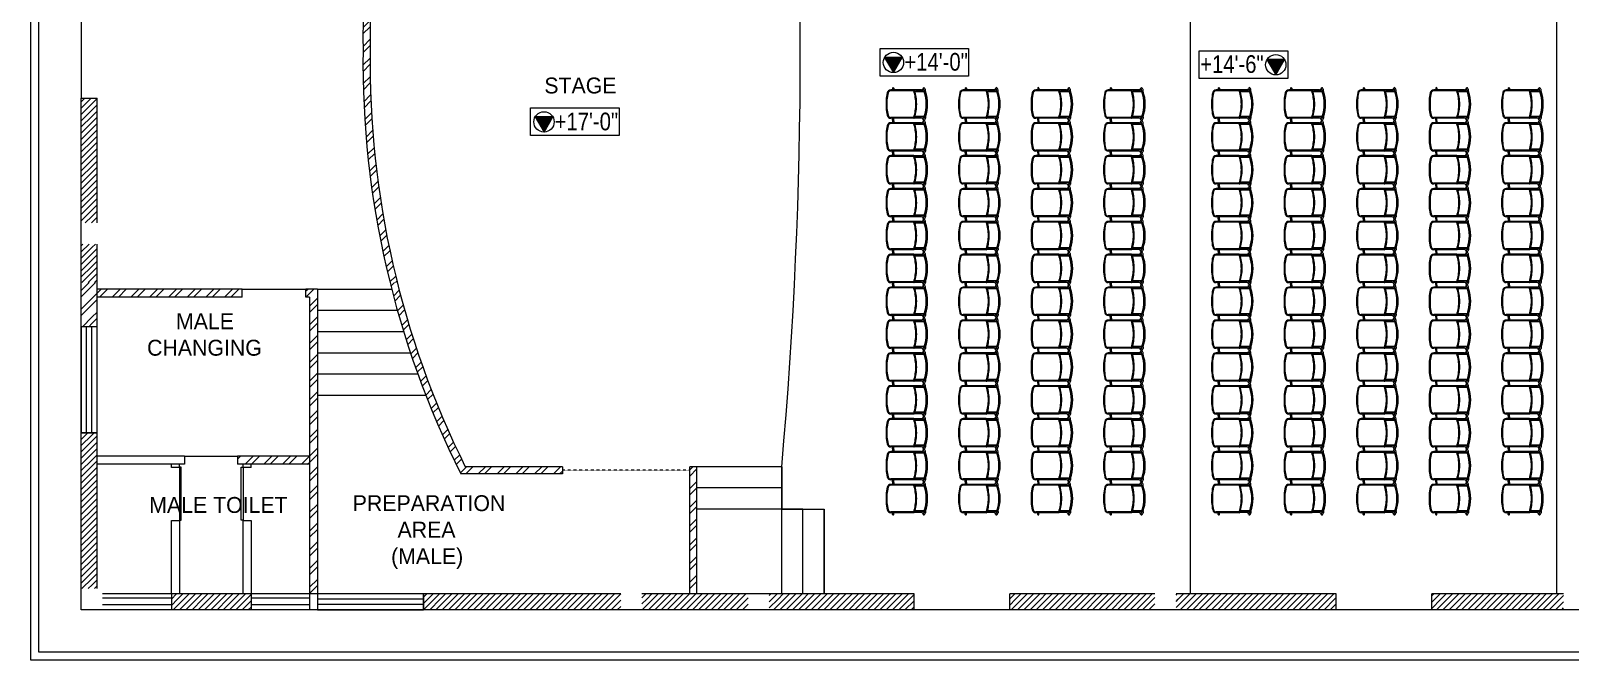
# Model space of a CAD drawing. Extents: x -95606 to 113309, y -42160 to -940.
# Drawn here: x -39272 to -38401, y -20162 to -19806 of the extents above; entities that cross this region are included whole.
import ezdxf

# ---------------------------------------------------------------- set-up
doc = ezdxf.new("R2010")
doc.units = 0
doc.header["$LTSCALE"] = 0.02
doc.header["$MEASUREMENT"] = 0
doc.linetypes.add('DASHED', pattern=[0.75, 0.5, -0.25])
for name, color, linetype, lineweight in [('Hatch', 252, 'CONTINUOUS', 9), ('RBH DIMENSIONS', 8, 'CONTINUOUS', 15), ('RBH-FURNITURE', 112, 'CONTINUOUS', 15)]:
    doc.layers.add(name, color=color, linetype=linetype, lineweight=lineweight)
doc.styles.add('RBH-225', font='ARIALN.TTF', dxfattribs={"height": 225})
doc.styles.add('RBH-TEXT', font='ARIALN.TTF', dxfattribs={"height": 175})
pattern_1 = [(45, (-39005.20808518548, -20054.23424605582), (-5.303300858899106, 5.303300858899107), []), (45, (-39001.67255128546, -20054.23424605582), (-5.303300858899106, 5.303300858899107), [])]
pattern_2 = [(45, (-408331.829835076, -522238.592711931), (-1.767766952966369, 1.767766952966369), [])]

# ---------------------------------------------------------------- blocks, each defined once
blk = doc.blocks.new('RGR')
at = {"layer": 'RBH-FURNITURE', "color": 253}
for p, q in [((-8.909939639444929, 4.133625013171695), (-8.909939334262162, 4.129950696777087)), ((-7.247999847284518, 5.441186048323289), (-8.034452769672498, 5.441186048323289)), ((-7.968001067987643, 3.229950702982023), (-7.968001067987643, -0.9951517914305441)), ((-7.247999847284518, 4.64118604833493), (-7.9201527510304, 4.64118604833493)), ((-7.742092349391896, 4.64118604833493), (-7.856392480549403, 4.64118604833493)), ((-7.742092349391896, 4.64118604833493), (-7.856392480549403, 4.64118604833493)), ((-7.247999847284518, 5.441186664917041), (-7.247999847284518, -0.2116696140146814)), ((-7.007999847293831, 5.258207002363633), (-7.007999847293831, -0.1996104542049579)), ((7.007999847526662, 5.258207002363633), (7.007999847526662, -0.1996104542049579)), ((7.247999847517349, 5.441186664917041), (7.247999847517349, -0.2116696140146814)), ((7.247999847517349, 5.441186048323289), (8.034452769905329, 5.441186048323289)), ((7.247999847517349, 4.64118604833493), (7.920152751205023, 4.64118604833493)), ((7.742092337401118, 4.64118604833493), (7.856392468558624, 4.64118604833493)), ((7.742092337401118, 4.64118604833493), (7.856392468558624, 4.64118604833493)), ((7.968001068220474, 3.229950702982023), (7.968001068220474, -0.9951517914305441)), ((8.90993962745415, 4.133625013171695), (8.909939322271384, 4.129950696777087)), ((-8.007993743813131, -1.186968252237421), (-8.007993743813131, -14.2301822664449)), ((-7.52799374377355, -1.245826312282588), (-7.527993743715342, -14.23015530896373)), ((7.52799374400638, -1.245826312282588), (7.52799374400638, -14.22996389609762)), ((8.007993743987754, -1.186968252237421), (8.007993743987754, -14.22996389615582)), ((-9.074356169090606, -12.40582327736774), (-8.00799375551287, -12.40582327736774)), ((-9.074356169090606, -13.12582327745622), (-8.00799375551287, -13.12582327739801)), ((-2.363613922498189, -16.3419687577989), (2.363613910449203, -16.3419687578571)), ((-2.182730947970413, -16.83902556519024), (2.182730937609449, -16.83902556507383)), ((9.07435615756549, -12.40582327736774), (8.007993743987754, -12.40582327736774)), ((9.07435615756549, -13.12582327745622), (8.007993743987754, -13.12582327739801))]:
    blk.add_line(p, q, dxfattribs=at)
for centre, radius, start, end in [((-8.88976080645807, 4.529950696742162), 0.4, 140.5482131025303, 182.3925838499391), ((-8.88976080645807, 4.529950696742162), 0.4, 179.9999892444531, 323.7562377429506), ((-7.856392368092202, 3.741186048311647), 1.7, 111.8705521126624, 142.1520177024366), ((-8.868000651418697, 3.229950696753804), 0.9, 5.336085289072447e-06, 89.99998924445309), ((-7.856392368092202, 3.741186048311647), 0.9, 89.99999733195736, 142.152002541099), ((-7.856392368092202, 3.741186048311647), 1.7, 89.99999733195736, 111.8705521126624), ((-8.868000041053165, 3.229950696753804), 1.7, 41.05981231869734, 56.11298687574735), ((0.2459625550545752, -26.02546128432732), 26.50662353515625, 90.5316715728444, 107.379082091172), ((-8.868000041053165, 3.229950696753804), 1.7, 17.64719301776583, 41.05981231869734), ((0.2459625550545752, -26.02546128432732), 26.02662353515625, 90.54147730967937, 107.2493106906216), ((1.164153218269348e-10, -15.3624773544143), 22.02164126226667, 70.78397445581174, 109.2160255441883), ((0.241693863645196, -17.38713295583148), 23.91402603753263, 90.57908583657472, 108.2517313430016), ((0.2321938636596315, -16.12155774462735), 22.5724333116327, 90.58938985271169, 109.352935943586), ((1.164153218269348e-10, -16.08139846316772), 21.99350811349702, 71.4193340375065, 108.5806659624935), ((-0.2416938634123653, -17.38713295583148), 23.91402603753263, 71.7482686569984, 89.42091416342527), ((-0.2321938634268008, -16.12155774462735), 22.5724333116327, 70.64706405641398, 89.41061014728831), ((-0.2459625548217446, -26.02546128432732), 26.50662353515625, 72.620917908828, 89.4683284271556), ((-0.2459625548217446, -26.02546128432732), 26.02662353515625, 72.75068930937843, 89.45852269032062), ((8.868000041285995, 3.229950696753804), 1.7, 138.9401876813027, 162.3528069822342), ((8.868000041285995, 3.229950696753804), 1.7, 123.8870131242526, 138.9401876813027), ((7.856392356101424, 3.741186048311647), 1.7, 68.12944788424255, 90.00000266804264), ((7.856392356101424, 3.741186048311647), 0.9, 37.84799745890098, 90.00000266804264), ((8.868000651651528, 3.229950696753804), 0.9, 90.00001075554691, 179.9999946639147), ((7.856392356101424, 3.741186048311647), 1.7, 37.84798229756346, 68.12944788424255), ((8.889760794467293, 4.529950696742162), 0.4, 216.2437622570494, 1.075554691078656e-05), ((8.889760794467293, 4.529950696742162), 0.4, 357.6074161500609, 39.45178689746965), ((-7.52799374377355, -1.186968252237421), 0.4800000000000001, 107.379081825371, 179.9999892444531), ((-7.447993743757252, -1.245826312282588), 0.08, 107.2493087665473, 179.9999892444531), ((-6.730629834753927, -0.1665381820057519), 0.519334743698193, 184.9854291151719, 227.7895338271168), ((-6.730629834753927, -0.1665381820057519), 0.279334743698193, 186.7995723987203, 277.5564799388696), ((6.730629834986757, -0.1665381820057519), 0.279334743698193, 262.4435200611304, 353.2004276012797), ((6.730629834986757, -0.1665381820057519), 0.519334743698193, 312.2104661728832, 355.0145708848281), ((7.447993743990082, -1.245826312282588), 0.08, 1.075554691078656e-05, 72.75069123345273), ((7.52799374400638, -1.186968252237421), 0.4800000000000001, 1.075554691078656e-05, 72.620918174629), ((-8.900000211433508, -12.76582327741198), 0.4, 115.8419327353213, 244.1580672721355), ((-6.007995586609468, -14.22996572719421), 1.999998168945313, 179.9999434708465, 257.0768668565335), ((-6.007995586609468, -14.22996572719421), 1.519998168945313, 179.9999434708465, 257.0768668565335), ((0.2319854925153777, 12.96437692415202), 29.9010644531222, 257.0766837943008, 265.3679279124023), ((0.2319854925153777, 12.96437692415202), 29.421064453125, 257.0766837943008, 264.9386438221347), ((-0.2319855040404946, 12.96437692415202), 29.9010644531222, 274.6320720909218, 282.9233162024486), ((-0.2319855040404946, 12.96437692415202), 29.421064453125, 275.0613561778653, 282.9233162024486), ((6.007995575084351, -14.22996572719421), 1.519998168945313, 282.923133140216, 5.652915353109305e-05), ((6.007995575084351, -14.22996572719421), 1.999998168945313, 282.923133140216, 5.652915353109305e-05), ((8.90000019990839, -12.76582327741198), 0.4, 295.8419327308661, 64.15806726167713)]:
    blk.add_arc(centre, radius, start, end, dxfattribs=at)
blk = doc.blocks.new('CHAIR')
at = {"layer": 'RBH DIMENSIONS', "rotation": 270}
blk.add_blockref('RGR', (12.15690119375117, -5.180485374012278e-09), dxfattribs=at)

msp = doc.modelspace()

# ---------------------------------------------------------------- hatches: boundary and pattern name
at = {"layer": 'Hatch', "ltscale": 0.75}
h = msp.add_hatch(dxfattribs=at)
h.set_pattern_fill('ANSI32', color=253, scale=20)
h.set_pattern_definition(pattern_1)
edge = h.paths.add_edge_path()
edge.add_arc((-38565.18322884534, -19810.61526374931), 514.6184879703977, 169.1176249655817, 180.7062739274016, ccw=False)
edge.add_line((-39070.54724741894, -19713.458705082), (-39074.61991693584, -19713.458705082))
edge.add_arc((-38565.18322884511, -19810.61526374937), 518.6184879706278, 169.2025705299133, 180.7008263060182)
edge.add_arc((-38565.18322884564, -19823.30214641452), 518.61848797008, 179.2991736941997, 190.7974294701114)
edge.add_line((-39074.61991693579, -19920.458705082), (-39070.54724741889, -19920.458705082))
edge.add_arc((-38565.18322884569, -19823.30214641452), 514.618487970025, 179.2937260728376, 190.882375034446, ccw=False)
at = {"layer": 'Hatch'}
h = msp.add_hatch(dxfattribs=at)
h.set_pattern_fill('ANSI31', color=253, scale=4)
h.set_pattern_definition([(44.99999999999999, (-138329.4691400651, -20649.25842154392), (-0.3535533905932737, 0.3535533905932738), [])])
h.paths.add_polyline_path([(-38778.92818715981, -19820.85898990253), (-38788.89287974341, -19820.85898990253), (-38783.91053345158, -19829.48866682079)])
h = msp.add_hatch(dxfattribs=at)
h.set_pattern_fill('ANSI31', color=253, scale=4)
h.set_pattern_definition([(44.99999999999999, (-138113.3311217263, -20650.53086280793), (-0.3535533905932737, 0.3535533905932738), [])])
h.paths.add_polyline_path([(-38562.79016882104, -19822.13143116654), (-38572.75486140464, -19822.13143116654), (-38567.77251511281, -19830.7611080848)])
at = {"layer": 'Hatch', "ltscale": 0.75}
h = msp.add_hatch(dxfattribs=at)
h.set_pattern_fill('ANSI31', color=253, scale=20)
h.set_pattern_definition(pattern_2)
h.paths.add_polyline_path([(-39237.09006197615, -19843.958705082), (-39243.09006197615, -19843.958705082), (-39243.09006197615, -19914.458705082), (-39237.09006197615, -19914.458705082)])
h = msp.add_hatch(dxfattribs=at)
h.set_pattern_fill('ANSI31', color=253, scale=20)
h.set_pattern_definition(pattern_2)
h.paths.add_polyline_path([(-39234.09006197615, -19843.958705082), (-39237.09006197615, -19843.958705082), (-39237.09006197615, -19914.458705082), (-39234.09006197615, -19914.458705082)])
at = {"layer": 'Hatch'}
h = msp.add_hatch(dxfattribs=at)
h.set_pattern_fill('ANSI31', color=253, scale=4)
h.set_pattern_definition([(44.99999999999999, (-138527.0215520085, -20682.86028810234), (-0.3535533905932737, 0.3535533905932738), [])])
h.paths.add_polyline_path([(-38976.48059910325, -19854.46085646096), (-38986.44529168685, -19854.46085646096), (-38981.46294539502, -19863.09053337922)])
at = {"layer": 'Hatch', "ltscale": 0.75}
h = msp.add_hatch(dxfattribs=at)
h.set_pattern_fill('ANSI31', color=253, scale=20)
h.set_pattern_definition(pattern_2)
h.paths.add_polyline_path([(-39237.09006197615, -19926.458705082), (-39243.09006197615, -19926.458705082), (-39243.09006197615, -19948.20204256864), (-39237.09006197615, -19948.20204256864)])
h = msp.add_hatch(dxfattribs=at)
h.set_pattern_fill('ANSI31', color=253, scale=20)
h.set_pattern_definition(pattern_2)
h.paths.add_polyline_path([(-39234.09006197615, -19926.458705082), (-39237.09006197615, -19926.458705082), (-39237.09006197615, -19948.20204256864), (-39234.09006197615, -19948.20204256864)])
h = msp.add_hatch(dxfattribs=at)
h.set_pattern_fill('ANSI32', color=253, scale=20)
h.set_pattern_definition(pattern_1)
edge = h.paths.add_edge_path()
edge.add_line((-39070.54724741889, -19920.458705082), (-39074.61991693579, -19920.458705082))
edge.add_arc((-38565.18322884564, -19823.30214641516), 518.6184879699579, 190.7974294700419, 193.9356472762878)
edge.add_line((-39068.53713218313, -19948.20204256864), (-39064.41484252944, -19948.20204256864))
edge.add_arc((-38565.18322884558, -19823.3021464151), 514.6184879700295, 190.8823750343799, 194.0461798046438, ccw=False)
h = msp.add_hatch(dxfattribs=at)
h.set_pattern_fill('ANSI32', color=253, scale=20)
h.set_pattern_definition(pattern_1)
h.paths.add_polyline_path([(-39237.09006197615, -19948.20204256864), (-39243.09006197615, -19948.20204256864), (-39243.09006197615, -19973.22782420057), (-39237.09006197615, -19973.22782420057)])
h = msp.add_hatch(dxfattribs=at)
h.set_pattern_fill('ANSI32', color=253, scale=20)
h.set_pattern_definition(pattern_1)
h.paths.add_polyline_path([(-39234.09006197615, -19948.20204256864), (-39237.09006197615, -19948.20204256864), (-39237.09006197615, -19973.22782420057), (-39234.09006197615, -19973.22782420057)])
h = msp.add_hatch(dxfattribs=at)
h.set_pattern_fill('ANSI32', color=253, scale=20)
h.set_pattern_definition(pattern_1)
h.paths.add_polyline_path([(-39152.09006197615, -19951.95870508206), (-39234.09006197615, -19951.958705082), (-39234.09006197615, -19956.458705082), (-39152.09006197615, -19956.45870508206)])
h = msp.add_hatch(dxfattribs=at)
h.set_pattern_fill('ANSI32', color=253, scale=20)
h.set_pattern_definition(pattern_1)
h.paths.add_polyline_path([(-39109.59006197615, -19951.95870508206), (-39116.09006197615, -19951.95870508206), (-39116.09006197615, -19956.45870508206), (-39114.09006197615, -19956.45870508206), (-39114.09006197615, -20124.458705082), (-39109.59006197615, -20124.458705082)])
h = msp.add_hatch(dxfattribs=at)
h.set_pattern_fill('ANSI32', color=253, scale=20)
h.set_pattern_definition([(45, (-408331.829835076, -522238.592711931), (-5.303300858899106, 5.303300858899107), []), (45, (-408328.294301176, -522238.592711931), (-5.303300858899106, 5.303300858899107), [])])
edge = h.paths.add_edge_path()
edge.add_line((-38971.09006197615, -20052.458705082), (-39025.96458673709, -20052.45870508206))
edge.add_arc((-38565.18322884558, -19823.3021464144), 514.6184879702113, 194.0461798047192, 206.4421545219593, ccw=False)
edge.add_line((-39064.41484252944, -19948.20204256864), (-39068.53713218313, -19948.20204256864))
edge.add_arc((-38565.18322884558, -19823.30214641457), 518.6184879701552, 193.9356472763486, 206.7162529315932)
edge.add_line((-39028.43602723411, -20056.458705082), (-38971.09006197615, -20056.458705082))
edge.add_line((-38971.09006197615, -20056.458705082), (-38971.09006197615, -20052.458705082))
h = msp.add_hatch(dxfattribs=at)
h.set_pattern_fill('ANSI31', color=253, scale=20)
h.set_pattern_definition(pattern_2)
h.paths.add_polyline_path([(-39237.09006197615, -20033.22782420052), (-39243.09006197615, -20033.22782420052), (-39243.09006197615, -20121.458705082), (-39237.09006197615, -20121.458705082)])
h = msp.add_hatch(dxfattribs=at)
h.set_pattern_fill('ANSI31', color=253, scale=20)
h.set_pattern_definition(pattern_2)
h.paths.add_polyline_path([(-39234.09006197615, -20033.22782420052), (-39237.09006197615, -20033.22782420052), (-39237.09006197615, -20121.458705082), (-39234.09006197615, -20121.458705082)])
h = msp.add_hatch(dxfattribs=at)
h.set_pattern_fill('ANSI32', color=253, scale=20)
h.set_pattern_definition(pattern_1)
h.paths.add_polyline_path([(-39114.09006197615, -20046.45870508206), (-39154.64839137711, -20046.45870508206), (-39154.64839137711, -20050.95870508206), (-39114.09006197615, -20050.95870508212)])
h = msp.add_hatch(dxfattribs=at)
h.set_pattern_fill('ANSI32', color=253, scale=20)
h.set_pattern_definition(pattern_1)
h.paths.add_polyline_path([(-38895.09006197615, -20052.458705082), (-38899.09006197615, -20052.458705082), (-38899.09006197615, -20124.458705082), (-38895.09006197615, -20124.458705082)])
h = msp.add_hatch(dxfattribs=at)
h.set_pattern_fill('ANSI31', color=253, scale=20)
h.set_pattern_definition(pattern_2)
h.paths.add_polyline_path([(-39147.09006197615, -20124.458705082), (-39192.09006197615, -20124.458705082), (-39192.09006197615, -20127.458705082), (-39147.09006197615, -20127.458705082)])
h = msp.add_hatch(dxfattribs=at)
h.set_pattern_fill('ANSI31', color=253, scale=20)
h.set_pattern_definition(pattern_2)
h.paths.add_polyline_path([(-39147.09006197615, -20127.458705082), (-39192.09006197615, -20127.458705082), (-39192.09006197615, -20133.458705082), (-39147.09006197615, -20133.458705082)])
h = msp.add_hatch(dxfattribs=at)
h.set_pattern_fill('ANSI31', color=253, scale=20)
h.set_pattern_definition(pattern_2)
h.paths.add_polyline_path([(-38938.09006197615, -20124.458705082), (-39049.59006197621, -20124.458705082), (-39049.59006197621, -20127.458705082), (-38938.09006197615, -20127.458705082)])
h = msp.add_hatch(dxfattribs=at)
h.set_pattern_fill('ANSI31', color=253, scale=20)
h.set_pattern_definition(pattern_2)
h.paths.add_polyline_path([(-38938.09006197615, -20127.458705082), (-39049.59006197621, -20127.458705082), (-39049.59006197621, -20133.458705082), (-38938.09006197615, -20133.458705082)])
h = msp.add_hatch(dxfattribs=at)
h.set_pattern_fill('ANSI31', color=253, scale=20)
h.set_pattern_definition(pattern_2)
h.paths.add_polyline_path([(-38866.09006197609, -20124.458705082), (-38926.09006197615, -20124.458705082), (-38926.09006197615, -20127.458705082), (-38866.09006197609, -20127.458705082)])
h = msp.add_hatch(dxfattribs=at)
h.set_pattern_fill('ANSI31', color=253, scale=20)
h.set_pattern_definition(pattern_2)
h.paths.add_polyline_path([(-38866.09006197609, -20127.458705082), (-38926.09006197615, -20127.458705082), (-38926.09006197615, -20133.458705082), (-38866.09006197609, -20133.458705082)])
h = msp.add_hatch(dxfattribs=at)
h.set_pattern_fill('ANSI31', color=253, scale=20)
h.set_pattern_definition(pattern_2)
h.paths.add_polyline_path([(-38772.20605185859, -20127.458705082), (-38772.20605185853, -20124.45870508212), (-38854.09006197609, -20124.458705082), (-38854.09006197609, -20127.458705082)])
h = msp.add_hatch(dxfattribs=at)
h.set_pattern_fill('ANSI31', color=253, scale=20)
h.set_pattern_definition(pattern_2)
h.paths.add_polyline_path([(-38772.20605185859, -20133.45870508194), (-38772.20605185853, -20127.45870508206), (-38854.09006197609, -20127.458705082), (-38854.09006197609, -20133.458705082)])
h = msp.add_hatch(dxfattribs=at)
h.set_pattern_fill('ANSI31', color=253, scale=20)
h.set_pattern_definition(pattern_2)
h.paths.add_polyline_path([(-38636.09006197615, -20124.458705082), (-38718.20605185848, -20124.45870508183), (-38718.20605185848, -20127.45870508183), (-38636.09006197615, -20127.458705082)])
h = msp.add_hatch(dxfattribs=at)
h.set_pattern_fill('ANSI31', color=253, scale=20)
h.set_pattern_definition(pattern_2)
h.paths.add_polyline_path([(-38636.09006197615, -20127.458705082), (-38718.20605185853, -20127.45870508177), (-38718.20605185859, -20133.45870508177), (-38636.09006197615, -20133.458705082)])
h = msp.add_hatch(dxfattribs=at)
h.set_pattern_fill('ANSI31', color=253, scale=20)
h.set_pattern_definition(pattern_2)
h.paths.add_polyline_path([(-38533.59006197621, -20124.458705082), (-38624.09006197615, -20124.458705082), (-38624.09006197615, -20127.458705082), (-38533.59006197621, -20127.458705082)])
h = msp.add_hatch(dxfattribs=at)
h.set_pattern_fill('ANSI31', color=253, scale=20)
h.set_pattern_definition(pattern_2)
h.paths.add_polyline_path([(-38533.59006197621, -20127.458705082), (-38624.09006197615, -20127.458705082), (-38624.09006197615, -20133.45870508194), (-38533.59006197621, -20133.45870508194)])
h = msp.add_hatch(dxfattribs=at)
h.set_pattern_fill('ANSI31', color=253, scale=20)
h.set_pattern_definition(pattern_2)
h.paths.add_polyline_path([(-38405.09006197621, -20124.458705082), (-38479.59006197615, -20124.458705082), (-38479.59006197615, -20127.458705082), (-38405.09006197621, -20127.458705082)])
h = msp.add_hatch(dxfattribs=at)
h.set_pattern_fill('ANSI31', color=253, scale=20)
h.set_pattern_definition(pattern_2)
h.paths.add_polyline_path([(-38405.09006197621, -20127.458705082), (-38479.59006197615, -20127.458705082), (-38479.59006197621, -20133.45870508194), (-38405.09006197621, -20133.45870508194)])

# ---------------------------------------------------------------- linework, layer by layer
at = {"layer": 'Hatch', "color": 253, "ltscale": 0.75}
for p, q in [((-39271.59006197621, -20161.958705082), (-39271.59006197609, -19417.958705082)), ((-39267.09006197615, -20157.45870508194), (-39267.09006197609, -19422.45870508206)), ((-38409.09006197615, -19509.45870508206), (-38409.09006197615, -20124.458705082)), ((-38616.09006197615, -19512.458705082), (-38616.09006197609, -20124.458705082)), ((-39243.09006197615, -19789.958705082), (-39243.09006197615, -19843.958705082)), ((-39243.09006197615, -20133.458705082), (-39243.09006197615, -19843.95870508194)), ((-39243.09006197615, -19843.958705082), (-39234.09006197615, -19843.958705082)), ((-39234.09006197615, -19914.458705082), (-39234.09006197615, -19843.958705082)), ((-39234.09006197615, -20121.458705082), (-39234.09006197615, -19926.458705082)), ((-39152.09006197615, -19951.95870508206), (-39234.09006197615, -19951.958705082)), ((-39152.09006197615, -19956.45870508206), (-39152.09006197615, -19951.95870508206)), ((-39152.09006197615, -19951.95870508206), (-39116.09006197615, -19951.95870508206)), ((-39109.59006197615, -19951.95870508206), (-39116.09006197615, -19951.95870508206)), ((-39116.09006197615, -19956.45870508206), (-39116.09006197615, -19951.95870508206)), ((-39109.59006197615, -19951.95870508206), (-39109.59006197615, -20124.458705082)), ((-39152.09006197615, -19956.45870508206), (-39234.09006197615, -19956.458705082)), ((-39114.09006197615, -19956.45870508206), (-39116.09006197615, -19956.45870508206)), ((-39114.09006197615, -19956.458705082), (-39114.09006197615, -20124.458705082)), ((-39234.09006197574, -19973.22782420057), (-39243.09006197574, -19973.22782420052)), ((-39240.05771923919, -20033.22782420057), (-39240.05771923879, -19973.22782420057)), ((-39237.1224047123, -20033.22782420057), (-39237.1224047127, -19973.22782420057)), ((-39234.09006197615, -20033.22782420057), (-39243.09006197615, -20033.22782420052)), ((-39184.64839137717, -20046.45870508206), (-39234.09006197621, -20046.458705082)), ((-39184.64839137717, -20046.45870508206), (-39184.64839137717, -20050.95870508206)), ((-39184.64839137717, -20046.45870508206), (-39154.64839137711, -20046.45870508206)), ((-39114.09006197621, -20046.45870508206), (-39154.64839137711, -20046.45870508206)), ((-39154.64839137711, -20046.45870508206), (-39154.64839137711, -20050.95870508218)), ((-39184.64839137717, -20050.95870508206), (-39233.86482562723, -20050.95870508206)), ((-39192.09006197615, -20052.958705082), (-39192.09006197615, -20050.958705082)), ((-39187.59006197615, -20052.95870508206), (-39192.09006197615, -20052.95870508212)), ((-39187.59006197615, -20052.958705082), (-39187.59006197615, -20050.958705082)), ((-39113.86482562723, -20050.95870508212), (-39154.64839137717, -20050.95870508206)), ((-39151.59006197615, -20052.958705082), (-39151.59006197615, -20050.958705082)), ((-39147.09006197615, -20052.95870508206), (-39151.59006197615, -20052.95870508212)), ((-39147.09006197615, -20052.958705082), (-39147.09006197615, -20050.958705082)), ((-38971.09006197615, -20056.458705082), (-39028.4360272156, -20056.458705082)), ((-38971.09006197615, -20052.458705082), (-39025.96458674867, -20052.45870508206)), ((-38971.09006197615, -20052.458705082), (-38971.09006197615, -20056.458705082)), ((-38899.09006197615, -20124.45870508206), (-38899.09006197615, -20052.458705082)), ((-38895.09006197615, -20052.458705082), (-38899.09006197615, -20052.458705082)), ((-38895.09006197615, -20124.45870508206), (-38895.09006197615, -20052.458705082)), ((-38847.09006197615, -20052.45870508218), (-38847.09006197615, -20076.45870508218)), ((-38895.09006197615, -20124.45870508206), (-38895.09006197615, -20076.45870508206)), ((-38847.09006197615, -20076.45870508218), (-38823.09006197615, -20076.45870508223)), ((-38823.09006197615, -20076.45870508223), (-38823.09006197615, -20124.458705082)), ((-38938.09006197615, -20124.458705082), (-39231.09006197615, -20124.458705082)), ((-38938.09006197615, -20124.458705082), (-39231.09006197615, -20124.458705082)), ((-39192.09006197615, -20126.74574402096), (-39231.09006197609, -20126.74574402096)), ((-39192.09006197615, -20124.458705082), (-39192.09006197615, -20133.458705082)), ((-39147.09006197615, -20124.458705082), (-39147.09006197615, -20133.458705082)), ((-39114.09006197621, -20126.7457440216), (-39147.09006197615, -20126.74574402154)), ((-39114.09006197615, -20124.458705082), (-39114.09006197615, -20133.458705082)), ((-39109.59006197615, -20124.458705082), (-39109.59006197621, -20133.458705082)), ((-39049.59006197615, -20127.49104781855), (-39109.59006197615, -20127.49104781896)), ((-39049.59006197615, -20124.45870508241), (-39049.59006197621, -20133.45870508241)), ((-38823.09006197615, -20124.458705082), (-38926.09006197615, -20124.458705082)), ((-38866.09006197609, -20124.458705082), (-38926.09006197615, -20124.458705082)), ((-38772.20605185853, -20124.45870508206), (-38854.09006197609, -20124.458705082)), ((-38772.20605185853, -20133.458705082), (-38772.20605185853, -20124.45870508194)), ((-38636.09006197615, -20124.458705082), (-38718.20605185842, -20124.458705082)), ((-38718.20605185853, -20133.458705082), (-38718.20605185848, -20124.45870508194)), ((-38533.59006197621, -20124.458705082), (-38624.09006197615, -20124.458705082)), ((-38533.59006197621, -20133.45870508188), (-38533.59006197621, -20124.45870508183)), ((-38405.09006197621, -20124.458705082), (-38479.59006197609, -20124.458705082)), ((-38479.59006197621, -20133.45870508188), (-38479.59006197615, -20124.45870508183)), ((-38772.20605185853, -20133.458705082), (-39243.09006197615, -20133.458705082)), ((-39192.09006197621, -20130.58876535086), (-39231.09006197615, -20130.58876535086)), ((-39114.09006197621, -20130.5887653515), (-39147.09006197621, -20130.58876535144)), ((-39049.59006197615, -20130.42636234545), (-39109.59006197615, -20130.42636234504)), ((-38718.20605185853, -20133.458705082), (-38772.20605185853, -20133.458705082)), ((-38533.59006197615, -20133.45870508194), (-38718.20605185853, -20133.45870508206)), ((-38479.59006197621, -20133.45870508188), (-38533.59006197621, -20133.45870508188)), ((-38326.59006197615, -20133.45870508188), (-38479.59006197615, -20133.45870508194)), ((-37819.48679093014, -20161.95870508194), (-39271.59006197621, -20161.958705082)), ((-37823.9867909302, -20157.45870508188), (-39267.09006197621, -20157.45870508194))]:
    msp.add_line(p, q, dxfattribs=at)
at = {"layer": 'Hatch', "color": 253, "ltscale": 5}
for p, q in [((-39109.59006197615, -19951.95870508206), (-39067.59006197615, -19951.95870508206)), ((-39109.59006197615, -19963.95870508206), (-39064.36342533607, -19963.958705082)), ((-39109.59006197615, -19975.95870508206), (-39060.8253488881, -19975.958705082)), ((-39109.59006197615, -19987.95870508206), (-39056.96911086362, -19987.958705082)), ((-39109.59006197615, -19999.95870508206), (-39052.78716273476, -19999.958705082)), ((-39109.59006197615, -20011.95870508206), (-39048.27104584801, -20011.958705082)), ((-38847.09006197615, -20052.45870508212), (-38895.09006197615, -20052.45870508212)), ((-38847.09006197615, -20124.45870508206), (-38847.09006197615, -20052.45870508212)), ((-38847.09006197615, -20064.45870508212), (-38895.09006197615, -20064.45870508212)), ((-38835.09006197615, -20076.45870508223), (-38895.09006197615, -20076.45870508206)), ((-38835.09006197615, -20124.45870508206), (-38835.09006197615, -20076.45870508206)), ((-38823.09006197615, -20124.45870508206), (-38823.09006197615, -20076.45870508206))]:
    msp.add_line(p, q, dxfattribs=at)
at = {"layer": 'Hatch', "color": 253, "linetype": 'DASHED', "ltscale": 0.15}
for p in [(-38899.09006197615, -20054.458705082), (-38935.09006197615, -20054.458705082)]:
    msp.add_line(p, (-38971.09006197615, -20054.458705082), dxfattribs=at)
at = {"layer": 'Hatch', "color": 253}
for points in [[(-38741.40731956308, -19831.4343791576), (-38791.52091162353, -19831.4343791576), (-38791.52091162353, -19815.78188993618), (-38741.40731956308, -19815.78188993618)], [(-38783.91053345158, -19829.48866682079), (-38778.92818715981, -19820.85898990253), (-38788.89287974341, -19820.85898990253)], [(-38561.04437762567, -19832.70682042161), (-38611.15796968613, -19832.70682042161), (-38611.15796968613, -19817.05433120019), (-38561.04437762567, -19817.05433120019)], [(-38567.77251511281, -19830.7611080848), (-38562.79016882104, -19822.13143116654), (-38572.75486140464, -19822.13143116654)], [(-38938.95973150652, -19865.03624571603), (-38989.07332356698, -19865.03624571603), (-38989.07332356698, -19849.3837564946), (-38938.95973150652, -19849.3837564946)], [(-38981.46294539502, -19863.09053337922), (-38976.48059910325, -19854.46085646096), (-38986.44529168685, -19854.46085646096)]]:
    msp.add_lwpolyline(points, close=True, dxfattribs=at)
at = {"layer": 'Hatch', "color": 253, "ltscale": 0.75}
for points in [[(-39243.09006197615, -20033.22782420052), (-39234.09006197574, -20033.22782420052), (-39234.09006197574, -19973.22782420057), (-39243.09006197615, -19973.22782420057)], [(-39187.59006197615, -20082.6386312124), (-39186.59006197615, -20082.6386312124), (-39186.59006197615, -20052.6386312124), (-39187.59006197615, -20052.6386312124)], [(-39151.59006197615, -20082.6386312124), (-39152.59006197615, -20082.6386312124), (-39152.59006197615, -20052.6386312124), (-39151.59006197615, -20052.6386312124)], [(-39049.59006197621, -20133.45870508241), (-39049.59006197621, -20124.458705082), (-39109.59006197615, -20124.458705082), (-39109.59006197615, -20133.45870508241)]]:
    msp.add_lwpolyline(points, close=True, dxfattribs=at)
for points in [[(-39192.09006197615, -20124.458705082), (-39192.09006197615, -20082.958705082), (-39187.59006197615, -20082.958705082), (-39187.59006197615, -20124.458705082)], [(-39151.59006197615, -20124.458705082), (-39151.59006197615, -20082.95870508206), (-39147.09006197615, -20082.95870508206), (-39147.09006197615, -20124.458705082)]]:
    msp.add_lwpolyline(points, dxfattribs=at)
at = {"layer": 'Hatch', "color": 253}
for centre in [(-38783.91053345158, -19823.73554887534), (-38567.77251511281, -19825.00799013935), (-38981.46294539502, -19857.33741543377)]:
    msp.add_circle(centre, 5.754284876976162, dxfattribs=at)
at = {"layer": 'Hatch', "color": 253, "ltscale": 0.75}
for centre, radius, start, end in [((-38565.18322884552, -19810.61526374943), 518.618487970205, 153.2837470685736, 180.7008263072908), ((-38565.18322884552, -19810.61526374943), 514.618487970205, 153.5578454778929, 180.7008263072908), ((-41479.28632790035, -19816.95870509085), 2642.710243736434, 354.8874157772335, 5.112584222766491), ((-38565.18322884552, -19823.30214641457), 518.618487970205, 179.2991736927092, 206.7162529314263), ((-38565.18322884552, -19823.30214641457), 514.618487970205, 179.2991736927092, 206.4421545221071)]:
    msp.add_arc(centre, radius, start, end, dxfattribs=at)

# ---------------------------------------------------------------- block references
at = {"layer": 'Hatch', "color": 253}
for p in [(-38783.40793760474, -19847.25870528828), (-38742.40793760474, -19847.25870528828), (-38701.40793760474, -19847.25870528828), (-38660.40793760474, -19847.25870528828), (-38599.40793760474, -19847.25870528711), (-38558.40793760469, -19847.25870528502), (-38517.40793760469, -19847.25870528502), (-38476.40793760469, -19847.25870528502), (-38435.40793760469, -19847.25870528502), (-38783.40793760474, -19865.85870569967), (-38742.40793760474, -19865.85870569967), (-38701.40793760474, -19865.85870569967), (-38660.40793760474, -19865.85870569967), (-38599.40793760474, -19865.8587056985), (-38558.40793760474, -19865.8587056985), (-38517.40793760474, -19865.8587056985), (-38476.40793760474, -19865.8587056985), (-38435.40793760469, -19865.85870569641), (-38783.40793760474, -19884.45870611105), (-38742.40793760474, -19884.45870611105), (-38701.40793760474, -19884.45870611105), (-38660.40793760474, -19884.45870611105), (-38599.40793760474, -19884.45870610989), (-38558.40793760474, -19884.45870610989), (-38517.40793760474, -19884.45870610989), (-38476.40793760474, -19884.45870610989), (-38435.40793760469, -19884.45870610779), (-38783.40793760474, -19903.05870652244), (-38742.40793760474, -19903.05870652244), (-38701.40793760474, -19903.05870652244), (-38660.40793760474, -19903.05870652244), (-38599.40793760474, -19903.05870652128), (-38558.40793760474, -19903.05870652128), (-38517.40793760474, -19903.05870652128), (-38476.40793760474, -19903.05870652128), (-38435.40793760469, -19903.05870651918), (-38783.40793760474, -19921.65870693383), (-38742.40793760474, -19921.65870693383), (-38701.40793760474, -19921.65870693383), (-38660.40793760474, -19921.65870693383), (-38599.40793760474, -19921.65870693267), (-38558.40793760474, -19921.65870693267), (-38517.40793760474, -19921.65870693267), (-38476.40793760474, -19921.65870693267), (-38435.40793760469, -19921.65870693057), (-38783.40793760474, -19940.25870734522), (-38742.40793760474, -19940.25870734522), (-38701.40793760474, -19940.25870734522), (-38660.40793760474, -19940.25870734522), (-38599.40793760474, -19940.25870734406), (-38558.40793760474, -19940.25870734406), (-38517.40793760474, -19940.25870734406), (-38476.40793760474, -19940.25870734406), (-38435.40793760469, -19940.25870734196), (-38783.40793760474, -19958.85870775661), (-38742.40793760474, -19958.85870775661), (-38701.40793760474, -19958.85870775661), (-38660.40793760474, -19958.85870775661), (-38599.40793760474, -19958.85870775544), (-38558.40793760474, -19958.85870775544), (-38517.40793760474, -19958.85870775544), (-38476.40793760474, -19958.85870775544), (-38435.40793760469, -19958.85870775335), (-38783.40793760474, -19977.458708168), (-38742.40793760474, -19977.458708168), (-38701.40793760474, -19977.458708168), (-38660.40793760474, -19977.458708168), (-38599.40793760474, -19977.45870816683), (-38558.40793760474, -19977.45870816683), (-38517.40793760474, -19977.45870816683), (-38476.40793760474, -19977.45870816683), (-38435.40793760469, -19977.45870816474), (-38783.40793760474, -19996.05870857938), (-38742.40793760474, -19996.05870857938), (-38701.40793760474, -19996.05870857938), (-38660.40793760474, -19996.05870857938), (-38599.40793760474, -19996.05870857822), (-38558.40793760474, -19996.05870857822), (-38517.40793760474, -19996.05870857822), (-38476.40793760474, -19996.05870857822), (-38435.40793760469, -19996.05870857613), (-38783.40793760474, -20014.65870899077), (-38742.40793760474, -20014.65870899077), (-38701.40793760474, -20014.65870899077), (-38660.40793760474, -20014.65870899077), (-38599.40793760474, -20014.65870898961), (-38558.40793760474, -20014.65870898961), (-38517.40793760474, -20014.65870898961), (-38476.40793760474, -20014.65870898961), (-38435.40793760469, -20014.65870898751), (-38783.40793760474, -20033.25870940216), (-38742.40793760474, -20033.25870940216), (-38701.40793760474, -20033.25870940216), (-38660.40793760474, -20033.25870940216), (-38599.40793760474, -20033.258709401), (-38558.40793760474, -20033.258709401), (-38517.40793760474, -20033.258709401), (-38476.40793760474, -20033.258709401), (-38435.40793760469, -20033.2587093989), (-38783.40793760474, -20051.85870981355), (-38742.40793760474, -20051.85870981355), (-38701.40793760474, -20051.85870981355), (-38660.40793760474, -20051.85870981355), (-38599.40793760474, -20051.85870981239), (-38558.40793760474, -20051.85870981239), (-38517.40793760474, -20051.85870981239), (-38476.40793760474, -20051.85870981239), (-38435.40793760469, -20051.85870981029), (-38783.40793760474, -20070.45871022494), (-38742.40793760474, -20070.45871022494), (-38701.40793760474, -20070.45871022494), (-38660.40793760474, -20070.45871022494), (-38599.40793760474, -20070.45871022377), (-38558.40793760474, -20070.45871022377), (-38517.40793760474, -20070.45871022377), (-38476.40793760474, -20070.45871022377), (-38435.40793760469, -20070.45871022168)]:
    msp.add_blockref('CHAIR', p, dxfattribs=at)

# ---------------------------------------------------------------- texts
at = {"layer": 'Hatch', "color": 253, "attachment_point": 1}
for s, width, gutter_width, insert, char_height, style in [(' +14\'-0" ', 754.0015649292618, 280, (-38780.92861294297, -19818.36128793696), 10, 'RBH-TEXT'), (' +14\'-6" ', 754.0015649292618, 280, (-38613.69827936489, -19819.63372920097), 10, 'RBH-TEXT'), ('\\pi15.799;{\\fStylus BT|b0|i0|c0|p34;STAGE}', 70.71517051081175, 1, (-38997.07483981094, -19832.26126355776), 9, 'RBH-225'), (' +17\'-0" ', 754.0015649292618, 280, (-38978.62589678417, -19852.11260274232), 10, 'RBH-TEXT'), ('\\pi19.861;{\\fStylus BT|b0|i0|c0|p34;MALE \\P\\pi3.5249;CHANGING}', 70.71517051081175, 1, (-39209.37100004595, -19965.63308825942), 9, 'RBH-225'), ('\\pi22.796;{\\fStylus BT|b0|i0|c0|p34;MALE TOILET}', 121.4916260892642, 1, (-39227.42801045002, -20069.59641015633), 9, 'RBH-225'), ('\\pi-5.6168;{\\fStylus BT|b0|i0|c0|p34;PREPARATION \\P\\pi19.716;AREA\\P\\pi16.063;(MALE)}', 70.71517051081175, 1, (-39083.97542497945, -20068.58837368711), 9, 'RBH-225')]:
    msp.add_mtext_dynamic_manual_height_columns(s, width=width, gutter_width=gutter_width, heights=[0], dxfattribs=dict(at, insert=insert, char_height=char_height, style=style))

doc.saveas('drawing.dxf')
